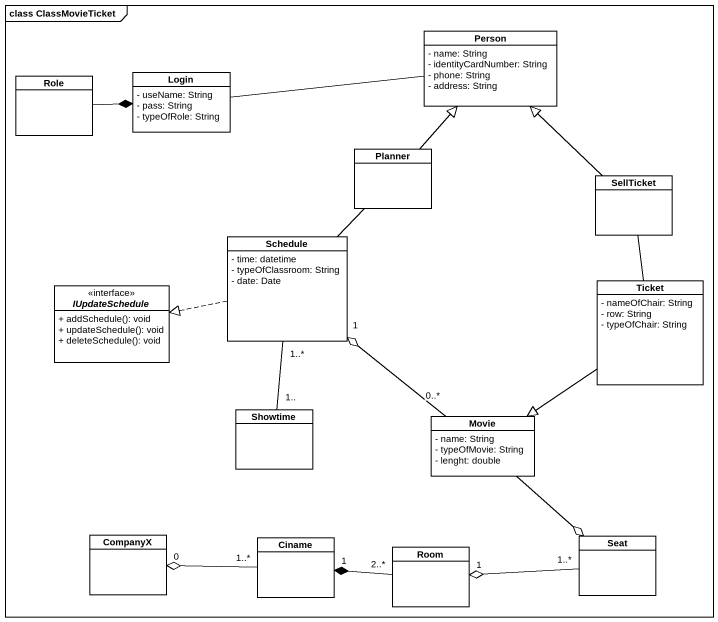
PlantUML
@startuml
mainframe class ClassMovieTicket
hide circle
hide empty members
skinparam classAttributeIconSize 0
class "Person" as Person_ {
  - name: String
  - identityCardNumber: String
  - phone: String
  - address: String
}
class Role
class Login {
  - useName: String
  - pass: String
  - typeOfRole: String
}
class Planner
class SellTicket
class Schedule {
  - time: datetime
  - typeOfClassroom: String
  - date: Date
}
class Ticket {
  - nameOfChair: String
  - row: String
  - typeOfChair: String
}
interface IUpdateSchedule {
  + addSchedule(): void
  + updateSchedule(): void
  + deleteSchedule(): void
}
class Showtime
class Movie {
  - name: String
  - typeOfMovie: String
  - lenght: double
}
class CompanyX
class Ciname
class Room
class Seat
Role -right-* Login
Login -right- Person_
Planner -up-|> Person_
Planner -- Schedule
SellTicket -up-|> Person_
Schedule .left.|> IUpdateSchedule
Ticket -up- SellTicket
Ticket --|> Movie
Showtime "1.." -up- "1..*" Schedule
Movie "0..*" -up-o "1" Schedule
Movie --o Seat
Ciname "1..*" -left-o "0" CompanyX
Room "2..*" -left-* "1" Ciname
Seat "1..*" -left-o "1" Room
@enduml
